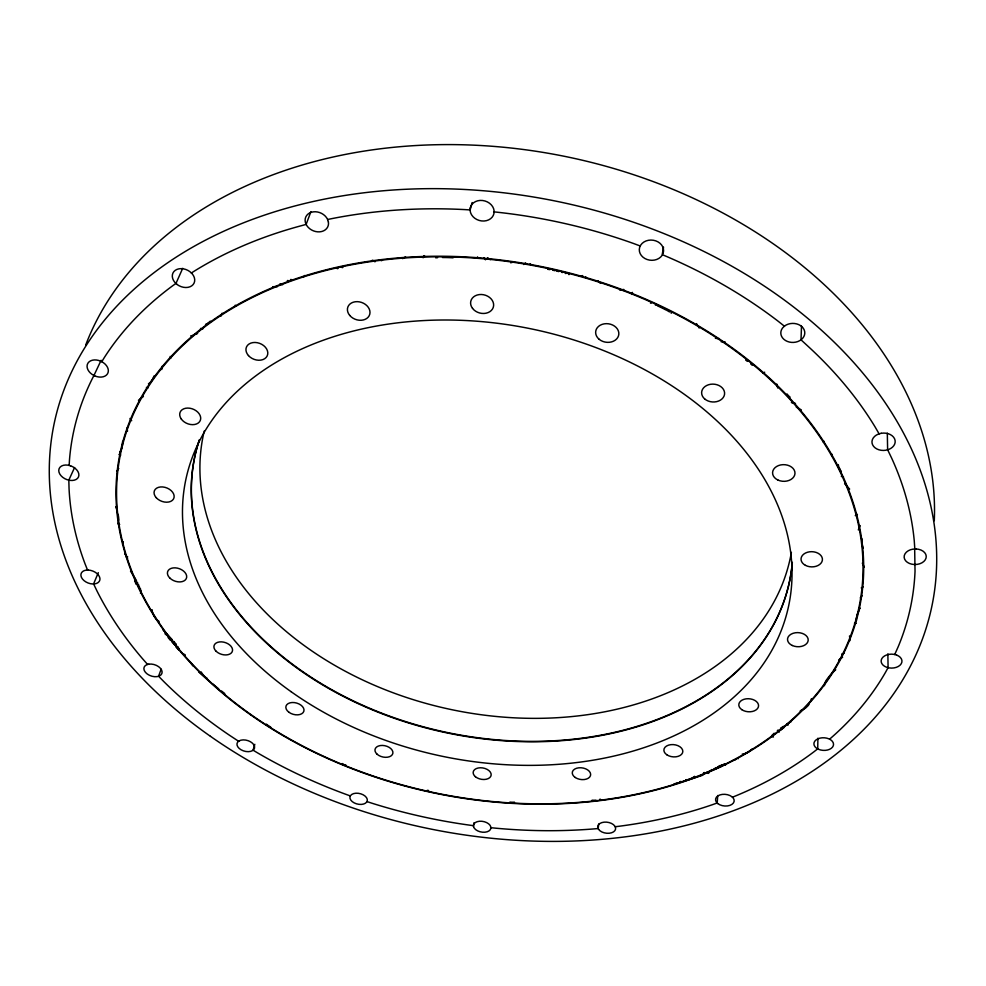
<?xml version="1.0" encoding="UTF-8"?>
<svg xmlns="http://www.w3.org/2000/svg" width="986" height="986" viewBox="0 0 986 986"><rect width="100%" height="100%" fill="white"/><g stroke="black" fill="none" stroke-linecap="round" stroke-linejoin="round"><path stroke-width="1.48" d="M817.912 738.206L817.714 748.855L814.128 751.652A427.567 304.945 11.7 0 1 733.609 796.75L732.413 797.23M801.495 326.144L801.014 339.825L809.999 348.107A427.567 304.945 11.7 0 1 875.063 426.889L879.13 433.889M69.156 465.454L69.476 460.006A427.567 304.945 11.7 0 1 93.904 375.555L101.114 360.284M717.722 795.48L717.216 802.974L713.765 804.219A427.567 304.945 11.7 0 1 618.456 826.342L615.128 826.736M598.736 823.963L598.169 828.523L596.308 828.708A427.567 304.945 11.7 0 1 494.762 828.092L490.843 827.685M663.529 247.141L662.074 255.399A12.165 10.106 5.8 0 1 647.062 259.491A12.165 10.106 5.8 0 1 639.618 247.486L640.752 245.046A12.165 10.106 5.8 0 1 655.813 240.88A12.165 10.106 5.8 0 1 663.221 252.983L662.567 254.77A427.567 304.945 11.7 0 1 778.176 321.251L784.388 326.181M474.044 822.669L473.49 825.664L472.097 825.492A427.567 304.945 11.7 0 1 371.845 803.183L366.903 801.569M472.134 202.537L470.162 209.944L464.8 209.599A427.567 304.945 11.7 0 0 329.903 219.015L327.611 219.533M350.264 795.912L349.981 796.885A8.862 5.386 13.2 0 0 356.39 803.787A8.862 5.386 13.2 0 0 366.669 802.086L367.26 800.792A8.862 5.386 13.2 0 0 360.851 793.841A8.862 5.386 13.2 0 0 350.548 795.579L350.264 795.912A427.567 304.945 11.7 0 1 258.455 753.403L253.045 750.186L254.832 744.307M161.149 669.174L158.573 676.236L163.565 681.338A427.567 304.945 11.7 0 0 230.342 735.827L238.624 741.275M310.923 211.633L306.128 224.389L302.135 225.498A427.567 304.945 11.7 0 0 193.083 271.889L191.358 273.023M98.292 572.669L93.596 583.922L96.973 590.959A427.567 304.945 11.7 0 0 142.169 658.291L147.604 664.478M894.709 654.544L898.221 646.668A427.567 304.945 11.7 0 0 915.033 571.227L914.675 549.14M182.718 268.303L175.964 283.426L173.018 285.509A427.567 304.945 11.7 0 0 104.233 357.696L101.768 361.751M74.579 467.549L68.823 480.12L69.057 488.723A427.567 304.945 11.7 0 0 85.079 563.906L87.544 570.093M711.781 769.548L711.079 770.041L712.348 769.672M715.22 767.958L715.996 767.626M726.263 764.076L724.143 764.988M717.389 767.022L718.264 766.652M723.293 765.358L713.408 769.29M719.151 766.282L720.667 765.654M721.284 765.407L723.083 764.68M724.242 764.212L725.597 763.682M707.985 773.431L708.823 773.123M699.111 776.463L702.919 775.169M698.261 776.758L688.413 779.852M679.305 782.49L687.106 780.234M674.486 783.771L678.43 782.724M165.229 633.678L172.156 640.382M494.035 211.904L495.958 212.076A427.567 304.945 11.7 0 1 633.641 243.53L640.308 246.019M829.62 739.143L828.967 738.884A9.835 6.323 2.8 0 0 816.162 739.833A9.835 6.323 2.8 0 0 816.531 748.189L818.491 749.286A9.835 6.323 2.8 0 0 831.272 748.337A9.835 6.323 2.8 0 0 830.952 740.005L829.62 739.143A427.567 304.945 11.7 0 0 885.477 672.39L888.09 667.633L887.856 653.829M221.542 691.038L224.771 693.54M212.36 683.692L218.67 688.82M207.528 679.637L198.741 671.959M176.149 646.397L179.292 649.207L178.059 647.247M175.188 645.411L171.971 641.948M173.043 641.356L175.964 644.708M170.652 640.493L170.023 639.766M169.814 639.532L169.013 638.608M168.816 638.373L168.076 637.498M177.357 646.36L177.924 647.087M165.697 634.503L165.241 633.715M914.823 549.029L914.268 540.994A427.567 304.945 11.7 0 0 891.578 457.96L887.622 449.752L887.314 433.125M85.646 345.174A436.305 319.353 11.7 0 1 567.049 156.848A436.305 319.353 11.7 0 1 934.284 520.756M823.951 441.198A26.425 8.899 40.9 0 1 822.854 441.703M796.306 407.156A26.425 8.899 40.9 0 1 800.065 409.165M800.718 409.547A26.425 8.899 40.9 0 1 801.371 409.954M745.687 360.1A23.676 5.633 32.7 0 1 746.279 360.531M746.883 360.962A23.676 5.633 32.7 0 1 747.462 361.394M750.765 363.994A23.676 5.633 32.7 0 1 751.27 364.426M751.776 364.857A23.676 5.633 32.7 0 1 752.256 365.276M764.692 372.19A27.053 6.914 32.3 0 1 762.609 372.881M721.197 341.809A27.053 6.914 32.3 0 1 725.265 342.043M650.44 303.047A24.034 4.351 23.1 0 1 651.13 303.306M655.345 304.97A24.034 4.351 23.1 0 1 656.047 305.266M657.452 305.87A24.034 4.351 23.1 0 1 658.155 306.178M658.845 306.486A24.034 4.351 23.1 0 1 660.226 307.114M660.903 307.435A24.034 4.351 23.1 0 1 662.247 308.076M662.9 308.396A24.034 4.351 23.1 0 1 664.194 309.049M664.835 309.382A24.034 4.351 23.1 0 1 666.068 310.023M667.251 310.676A24.034 4.351 23.1 0 1 667.818 310.997M668.927 311.638A24.034 4.351 23.1 0 1 669.457 311.958M670.961 312.882A24.034 4.351 23.1 0 1 671.429 313.191M631.952 294.42A27.46 5.497 22.8 0 1 632.507 292.411M547.698 269.277A24.169 3.833 12.9 0 1 549.868 269.646M552.826 270.226A24.169 3.833 12.9 0 1 555.069 270.706M556.572 271.051A24.169 3.833 12.9 0 1 558.803 271.594M561.737 272.346A24.169 3.833 12.9 0 1 562.451 272.543M565.237 273.356A24.169 3.833 12.9 0 1 565.915 273.553M568.478 274.379A24.169 3.833 12.9 0 1 569.095 274.589M582.726 275.55A27.62 4.918 12.8 0 1 581.407 276.006M530.973 264.556A27.62 4.918 12.8 0 1 530.111 263.755M435.701 257.814A24.083 4.166 2.6 0 1 437.611 257.679M442.492 257.519A24.083 4.166 2.6 0 1 453.079 257.827M477.581 256.878A27.522 5.287 2.8 0 1 476.768 258.159M424.572 256.397A27.522 5.287 2.8 0 1 423.721 255.892M337.323 268.685A23.775 5.287 -7.2 0 1 337.988 268.525M342.13 267.637A23.775 5.287 -7.2 0 1 342.845 267.502M372.314 260.181A27.164 6.532 -6.8 0 1 374.951 261.845M236.172 306.276A26.585 8.418 -15.6 0 1 235.223 305.192M272.715 286.753A26.585 8.418 -15.6 0 1 277.411 286.667M171.12 357.832A25.846 10.649 -23.4 0 1 170.159 356.427M190.717 335.918A25.846 10.649 -23.4 0 1 191.481 335.61M193.009 335.018A25.846 10.649 -23.4 0 1 197.594 333.551M131.693 420.726A25.032 12.929 -30.1 0 1 129.979 418.446M138.434 400.254A25.032 12.929 -30.1 0 1 139.014 399.761M139.618 399.268A25.032 12.929 -30.1 0 1 143.426 396.52M116.866 471.333A24.194 15.036 -35.7 0 1 118.764 468.412M127.687 556.88A23.393 16.848 -40.1 0 1 127.256 556.56M125.727 555.081A23.393 16.848 -40.1 0 1 124.766 553.824M122.621 544.654A23.393 16.848 -40.1 0 1 123.127 541.56M159.066 621.39A22.69 18.303 -43.3 0 1 156.786 619.615M156.38 619.208A22.69 18.303 -43.3 0 1 153.471 614.907M153.027 613.81A22.69 18.303 -43.3 0 1 152.51 612.084M152.374 611.493A22.69 18.303 -43.3 0 1 152.103 609.681M207.43 678.541A22.099 19.412 -44.9 0 1 201.81 672.994M201.501 672.477A22.099 19.412 -44.9 0 1 201.193 671.934M193.293 666.142A21.778 19.215 -44.5 0 1 190.434 662.235M270.632 726.965A21.643 20.188 -44.2 0 1 268.968 726.029M268.438 725.684A21.643 20.188 -44.2 0 1 266.43 724.118M345.889 765.025A21.31 20.694 -40.1 0 1 344.644 764.606M343.436 764.113A21.31 20.694 -40.1 0 1 342.265 763.534M428.602 790.489A21.063 21.014 -24.2 0 1 427.295 790.316M514.458 802.16A21.261 20.78 61.9 0 1 509.873 802.086M600.301 799.153A21.556 20.324 67.1 0 1 599.698 799.35M595.938 800.151A21.556 20.324 67.1 0 1 592.081 800.188M678.688 782.576A21.988 19.609 68.4 0 1 676.975 783.278M675.792 783.636A21.988 19.609 68.4 0 1 673.98 784.03M680.845 781.356A21.988 19.609 68.4 0 1 679.785 782.009M693.121 777.362A21.667 19.4 68 0 1 688.647 779.297M687.452 779.569A21.667 19.4 68 0 1 685.627 779.84M694.637 776.327A21.667 19.4 68 0 1 693.639 777.042M752.441 748.707A22.542 18.586 67.2 0 1 742.248 754.105M843.486 476.953A26.277 18.167 -67 0 1 841.292 476.337M831.629 455.643A26.277 18.167 -67 0 1 831.814 454.053M841.391 471.308A23.06 16.035 -65.8 0 1 841.07 470.889M840.442 469.989A23.06 16.035 -65.8 0 1 839.887 469.028M839.628 468.523A23.06 16.035 -65.8 0 1 838.95 466.933M838.568 465.799A23.06 16.035 -65.8 0 1 838.26 464.616M795.505 403.373A27.103 22.185 -77 0 1 791.401 402.596M777.744 388.016A27.103 22.185 -77 0 1 776.795 384.047M790.156 397.161A23.787 19.56 -75.5 0 1 789.663 396.766M789.194 396.335A23.787 19.56 -75.5 0 1 788.726 395.891M788.282 395.435A23.787 19.56 -75.5 0 1 787.851 394.955M787.42 394.449A23.787 19.56 -75.5 0 1 787.013 393.944M719.336 338.592A27.707 25.402 89.8 0 1 715.368 338.284M699.16 328.03A27.707 25.402 89.8 0 1 698.68 327.34M698.211 326.625A27.707 25.402 89.8 0 1 696.56 323.63M623.842 289.44A27.99 27.349 67 0 1 619.578 289.958M600.375 283.204A27.99 27.349 67 0 1 597.873 280.751M586.078 277.547A27.386 26.782 66.8 0 1 585.758 276.746M625.099 290.599A27.386 26.782 66.8 0 1 624.372 291.03M514.014 261.808A27.978 27.583 -34.4 0 1 510.649 262.794M490.424 259.638A27.978 27.583 -34.4 0 1 487.552 257.691M525.661 262.855A27.386 27.004 -34.3 0 1 523.689 264.519M485.482 259.799A27.386 27.004 -34.3 0 1 484.027 257.716M405.517 256.779A27.805 25.969 -62.5 0 1 402.621 258.628M381.668 260.711A27.805 25.969 -62.5 0 1 380.14 260.131M424.535 255.645A27.238 25.488 -62.2 0 1 423.093 257.777M304.785 275.476A27.263 23.011 -77 0 1 303.183 277.362M282.6 284.744A27.263 23.011 -77 0 1 279.827 283.98M291.092 279.408A23.935 20.275 -78.6 0 1 290.476 279.667M287.961 280.48A23.935 20.275 -78.6 0 1 287.32 280.628M222.121 313.191A26.474 19.116 -87.5 0 1 220.938 316.161M202.869 328.88A26.474 19.116 -87.5 0 1 200.503 328.437M210.277 321.14A23.245 16.873 -88.7 0 1 208.465 322.681M207.984 323.026A23.245 16.873 -88.7 0 1 207.504 323.334M206.518 323.913A23.245 16.873 -88.7 0 1 205.507 324.394M148.257 387.757A25.562 14.827 83.5 0 1 146.384 387.424M161.951 366.373A25.562 14.827 83.5 0 1 161.766 369.516M154.013 375.962A22.419 13.138 82.5 0 1 153.36 377.613M153.126 378.131A22.419 13.138 82.5 0 1 148.43 383.825M120.76 455.088A24.601 10.612 74.9 0 1 118.936 454.435M126.787 428.097A24.601 10.612 74.9 0 1 127.539 431.116M122.609 441.321A21.569 9.466 74.1 0 1 119.787 451.958M119.688 524.478A23.664 6.803 66.4 0 1 119.084 524.071M115.744 506.705A20.743 6.138 65.7 0 1 117.346 511.438M118.061 514.224A20.743 6.138 65.7 0 1 118.788 520.251M118.603 521.951A20.743 6.138 65.7 0 1 117.815 523.812M140.862 590.133A19.979 3.328 57 0 1 140.456 593.239M130.509 571.214A19.979 3.328 57 0 1 131.224 572.237M131.582 572.755A19.979 3.328 57 0 1 136.499 580.705M137.337 582.221A19.979 3.328 57 0 1 137.609 582.726M138.36 584.18A19.979 3.328 57 0 1 138.595 584.649M139.236 586.004A19.979 3.328 57 0 1 139.433 586.436M140.123 588.063A19.979 3.328 57 0 1 140.542 589.16M126.282 557.028A22.814 3.574 57.6 0 1 127.576 558.409M134.626 580.865A10.846 1.812 57 0 1 135.292 582.295M135.55 582.923A10.846 1.812 57 0 1 135.957 584.168M185.097 655.209A19.338 1.097 47.9 0 1 180.98 652.165M179.033 650.218A19.338 1.097 47.9 0 1 176.087 647.149M163.146 630.202A19.338 1.097 47.9 0 1 172.045 639.495M173.684 641.319A19.338 1.097 47.9 0 1 174.103 641.775M174.51 642.231A19.338 1.097 47.9 0 1 174.904 642.687M175.705 643.587A19.338 1.097 47.9 0 1 176.112 644.043M184.468 654.223A19.338 1.097 47.9 0 1 184.838 654.778M726.029 764.532A19.215 0.678 -22.4 0 1 724.427 765.21M721.136 766.578A19.215 0.678 -22.4 0 1 713.605 769.622M712.595 770.017A19.215 0.678 -22.4 0 1 706.321 772.371M705.409 772.691A19.215 0.678 -22.4 0 1 703.474 773.307M703.548 772.888A19.215 0.678 -22.4 0 1 704.3 772.494M719.004 765.999A19.215 0.678 -22.4 0 1 720.137 765.53M721.259 765.074A19.215 0.678 -22.4 0 1 722.393 764.618M724.057 763.94A19.215 0.678 -22.4 0 1 724.611 763.719M732.943 760.477A19.215 0.678 -22.4 0 1 734.817 759.787M735.137 759.676A19.215 0.678 -22.4 0 1 736.32 759.269M738.144 758.727A19.215 0.678 -22.4 0 1 738.243 758.715M800.164 710.992A22.641 2.933 -32.1 0 1 802.592 710.142M773.455 736.936A19.831 2.773 -31.6 0 1 772.987 737.035M771.718 737.023A19.831 2.773 -31.6 0 1 772.334 735.051M772.506 734.841A19.831 2.773 -31.6 0 1 773.135 734.188M773.64 733.707A19.831 2.773 -31.6 0 1 774.195 733.202M777.362 730.614A19.831 2.773 -31.6 0 1 778.2 729.985M780.456 728.358A19.831 2.773 -31.6 0 1 780.937 728.025M781.43 727.693A19.831 2.773 -31.6 0 1 783.439 726.337M786.594 724.328A19.831 2.773 -31.6 0 1 791.413 721.481M779.223 732.117A10.76 1.504 -31.6 0 1 779.445 731.439M780.702 730.133A10.76 1.504 -31.6 0 1 784.363 727.323M787.715 725.154A10.76 1.504 -31.6 0 1 788.295 724.796M838.667 659.979A23.467 6.015 -41 0 1 842.611 657.268M824.53 685.652A20.558 5.448 -40.3 0 1 825.393 681.757M825.775 681.067A20.558 5.448 -40.3 0 1 826.453 679.958M826.712 679.576A20.558 5.448 -40.3 0 1 827.266 678.799M827.87 677.986A20.558 5.448 -40.3 0 1 834.76 670.616M835.241 670.172A20.558 5.448 -40.3 0 1 835.734 669.74M856.341 623.312A24.379 9.712 -49.6 0 1 854.455 623.312M860.26 597.849A24.379 9.712 -49.6 0 1 862.306 595.532M856.464 620.613A21.372 8.664 -48.8 0 1 856.477 617.606M856.637 616.743A21.372 8.664 -48.8 0 1 859.373 609.792M859.977 608.719A21.372 8.664 -48.8 0 1 860.297 608.189M805.143 708.342A23.22 17.206 64.4 0 1 801.199 710.117M811.367 698.791A23.22 17.206 64.4 0 1 810.406 701.749M809.013 704.374A23.22 17.206 64.4 0 1 808.36 705.31M808.002 705.754A23.22 17.206 64.4 0 1 807.633 706.173M806.856 706.974A23.22 17.206 64.4 0 1 806.437 707.344M806.018 707.702A23.22 17.206 64.4 0 1 805.587 708.034M844.373 652.818A24.009 15.48 60.2 0 1 841.724 654.051M849.488 635.945A24.009 15.48 60.2 0 1 849.87 640.69M863.095 586.929A24.835 13.422 54.9 0 1 861.222 587.915M862.306 563.142A24.835 13.422 54.9 0 1 864.303 567.27M858.288 529.901A25.353 13.853 -58.1 0 1 860.248 525.6M863.268 548.056A22.234 12.288 -57.2 0 1 862.097 543.532M862.047 541.943A22.234 12.288 -57.2 0 1 862.282 539.083M857.426 514.359A25.673 11.166 48.4 0 1 855.256 515.592M844.608 483.793A25.673 11.166 48.4 0 1 845.199 484.348M845.778 484.902A25.673 11.166 48.4 0 1 848.576 487.86M849.119 488.464A25.673 11.166 48.4 0 1 849.649 489.093M792.313 562.698A303.873 218.14 11.7 0 1 448.038 733.116A303.873 218.14 11.7 0 1 199.246 440.187M792.325 562.279A303.799 218.14 11.7 0 1 448.125 732.709A303.799 218.14 11.7 0 1 199.406 439.793M791.388 552.333A299.843 217.931 11.7 0 1 452.845 709.908A299.843 217.931 11.7 0 1 204.238 431.055M470.248 207.997L470.125 210.671A12.177 10.156 16 0 0 481.587 220.938A12.177 10.156 16 0 0 493.949 213.518L494.097 210.856A12.177 10.156 16 0 0 482.635 200.503A12.177 10.156 16 0 0 470.248 207.997M784.523 326.058L782.551 328.005A12.005 9.527 -0.6 0 0 791.475 342.389A12.005 9.527 -0.6 0 0 804.169 329.829A12.005 9.527 -0.6 0 0 784.523 326.058M238.994 740.967L237.762 742.014A9.047 5.559 15.9 0 0 241.04 749.767A9.047 5.559 15.9 0 0 252.539 750.605L253.784 749.57A9.047 5.559 15.9 0 0 250.53 741.792A9.047 5.559 15.9 0 0 238.994 740.967M881.225 433.298L878.353 434.099A11.622 8.677 -2.3 0 0 872.598 444.797A11.622 8.677 -2.3 0 0 885.884 450.232L888.743 449.443A11.622 8.677 -2.3 0 0 894.561 438.733A11.622 8.677 -2.3 0 0 881.225 433.298M148.8 664.157L146.84 664.687A9.416 5.904 18.5 0 0 145.497 672.403A9.416 5.904 18.5 0 0 157.156 676.618L159.103 676.1A9.416 5.904 18.5 0 0 160.496 668.372A9.416 5.904 18.5 0 0 148.8 664.157M915.957 548.968L913.061 549.128A11.056 7.789 -1.5 0 0 904.15 557.361A11.056 7.789 -1.5 0 0 914.404 564.51L917.276 564.362A11.056 7.789 -1.5 0 0 926.224 556.129A11.056 7.789 -1.5 0 0 915.957 548.968M88.272 570.056L85.942 570.179A9.922 6.421 21.1 0 0 81.493 577.476A9.922 6.421 21.1 0 0 92.573 583.971L94.902 583.848A9.922 6.421 21.1 0 0 99.376 576.563A9.922 6.421 21.1 0 0 88.272 570.056M70.585 465.811L67.948 465.158A10.538 7.099 23.4 0 0 58.766 470.236A10.538 7.099 23.4 0 0 67.097 479.689L69.71 480.342A10.538 7.099 23.4 0 0 78.892 475.264A10.538 7.099 23.4 0 0 70.585 465.811M896.57 655.037L894.031 654.359A10.427 6.976 0.4 0 0 881.829 658.574A10.427 6.976 0.4 0 0 886.55 667.226L889.076 667.892A10.427 6.976 0.4 0 0 901.266 663.701A10.427 6.976 0.4 0 0 896.57 655.037M94.681 375.851L92.154 374.446A11.166 7.937 25.1 0 1 87.976 363.094A11.166 7.937 25.1 0 1 100.745 361.184L103.296 362.614A11.166 7.937 25.1 0 1 107.425 373.94A11.166 7.937 25.1 0 1 94.681 375.851M177.036 284.436L174.892 282.415A11.709 8.849 25.6 0 1 175.274 270.312A11.709 8.849 25.6 0 1 190.027 271.754L192.171 273.788A11.709 8.849 25.6 0 1 191.74 285.841A11.709 8.849 25.6 0 1 177.036 284.436M717.783 803.565L716.465 802.21A9.342 5.83 5.3 0 1 719.817 794.962A9.342 5.83 5.3 0 1 731.982 796.787L733.301 798.155A9.342 5.83 5.3 0 1 729.936 805.365A9.342 5.83 5.3 0 1 717.783 803.565M598.564 829.325L597.861 827.883A9.01 5.522 8 0 1 604.036 822.164A9.01 5.522 8 0 1 614.82 826.095L615.51 827.55A9.01 5.522 8 0 1 609.323 833.232A9.01 5.522 8 0 1 598.564 829.325M328.387 221.924L327.537 219.311A12.042 9.65 23.3 0 0 308.039 214.036A12.042 9.65 23.3 0 0 313.499 230.884A12.042 9.65 23.3 0 0 328.387 221.924M473.539 826.638L473.465 825.208A8.837 5.374 10.6 0 1 481.883 821.276A8.837 5.374 10.6 0 1 490.806 826.884L490.868 828.302A8.837 5.374 10.6 0 1 482.45 832.196A8.837 5.374 10.6 0 1 473.539 826.638M210.449 736.32A448.26 320.117 11.7 0 0 930.562 612.121A448.26 320.117 11.7 0 0 337.939 196.621A448.26 320.117 11.7 0 0 210.449 736.32M250.432 714.69A377.712 268.636 11.7 0 0 858.214 613.403A377.712 268.636 11.7 0 0 360.876 262.547A377.712 268.636 11.7 0 0 250.432 714.69M290.932 691.58A307.94 218.276 11.7 0 0 787.309 611.64A307.94 218.276 11.7 0 0 383.529 324.838A307.94 218.276 11.7 0 0 290.932 691.58M250.863 714.542A377.096 268.18 11.7 0 0 857.598 613.329A377.096 268.18 11.7 0 0 360.975 263.126A377.096 268.18 11.7 0 0 250.863 714.542M575.269 777.498A9.256 5.854 8.5 0 0 590.441 775.748A9.256 5.854 8.5 0 0 578.671 767.823A9.256 5.854 8.5 0 0 575.269 777.498M475.412 776.709A9.133 5.731 10.8 0 0 490.732 776.438A9.133 5.731 10.8 0 0 480.342 767.761A9.133 5.731 10.8 0 0 475.412 776.709M377.022 754.154A9.145 5.743 13 0 0 392.379 754.549A9.145 5.743 13 0 0 382.408 745.428A9.145 5.743 13 0 0 377.022 754.154M288.935 712.262A9.293 5.891 15.3 0 0 303.848 711.263A9.293 5.891 15.3 0 0 291.992 702.525A9.293 5.891 15.3 0 0 288.935 712.262M216.144 651.278A9.577 6.175 17.4 0 0 232.018 652.066A9.577 6.175 17.4 0 0 221.542 641.861A9.577 6.175 17.4 0 0 216.144 651.278M169.826 578.043A9.971 6.606 19.4 0 0 186.206 578.77A9.971 6.606 19.4 0 0 175.126 567.837A9.971 6.606 19.4 0 0 169.826 578.043M156.182 497.634A10.427 7.161 21 0 0 173.437 499.101A10.427 7.161 21 0 0 162.69 486.948A10.427 7.161 21 0 0 156.182 497.634M181.264 418.988A10.883 7.789 22 0 0 199.455 421.872A10.883 7.789 22 0 0 189.891 408.241A10.883 7.789 22 0 0 181.264 418.988M248.46 355.576A11.277 8.455 21.7 0 0 267.132 356.02A11.277 8.455 21.7 0 0 255.029 342.462A11.277 8.455 21.7 0 0 248.46 355.576M349.747 315.446A11.549 9.01 19.3 0 0 369.134 315.84A11.549 9.01 19.3 0 0 357.24 301.654A11.549 9.01 19.3 0 0 349.747 315.446M472.528 308.384A11.659 9.342 14.3 0 0 492.458 309.074A11.659 9.342 14.3 0 0 481.365 294.494A11.659 9.342 14.3 0 0 472.528 308.384M599.118 339.27A11.647 9.305 8.1 0 0 618.481 335.906A11.647 9.305 8.1 0 0 604.098 323.864A11.647 9.305 8.1 0 0 599.118 339.27M704.633 398.886A11.512 8.936 3.5 0 0 724.081 396.015A11.512 8.936 3.5 0 0 710.635 384.269A11.512 8.936 3.5 0 0 704.633 398.886M777.892 480.022A11.216 8.344 1.5 0 0 794.987 473.366A11.216 8.344 1.5 0 0 778.447 465.589A11.216 8.344 1.5 0 0 777.892 480.022M805.426 565.348A10.71 7.605 1.5 0 0 822.373 560.233A10.71 7.605 1.5 0 0 807.411 552.271A10.71 7.605 1.5 0 0 805.426 565.348M792.337 645.51A10.341 7.05 2.6 0 0 808.2 640.222A10.341 7.05 2.6 0 0 793.064 633.308A10.341 7.05 2.6 0 0 792.337 645.51M741.755 709.624A9.897 6.52 4.3 0 0 758.246 707.319A9.897 6.52 4.3 0 0 746.057 698.852A9.897 6.52 4.3 0 0 741.755 709.624M666.721 754.709A9.515 6.126 6.3 0 0 682.534 752.86A9.515 6.126 6.3 0 0 670.776 744.664A9.515 6.126 6.3 0 0 666.721 754.709"/></g></svg>
